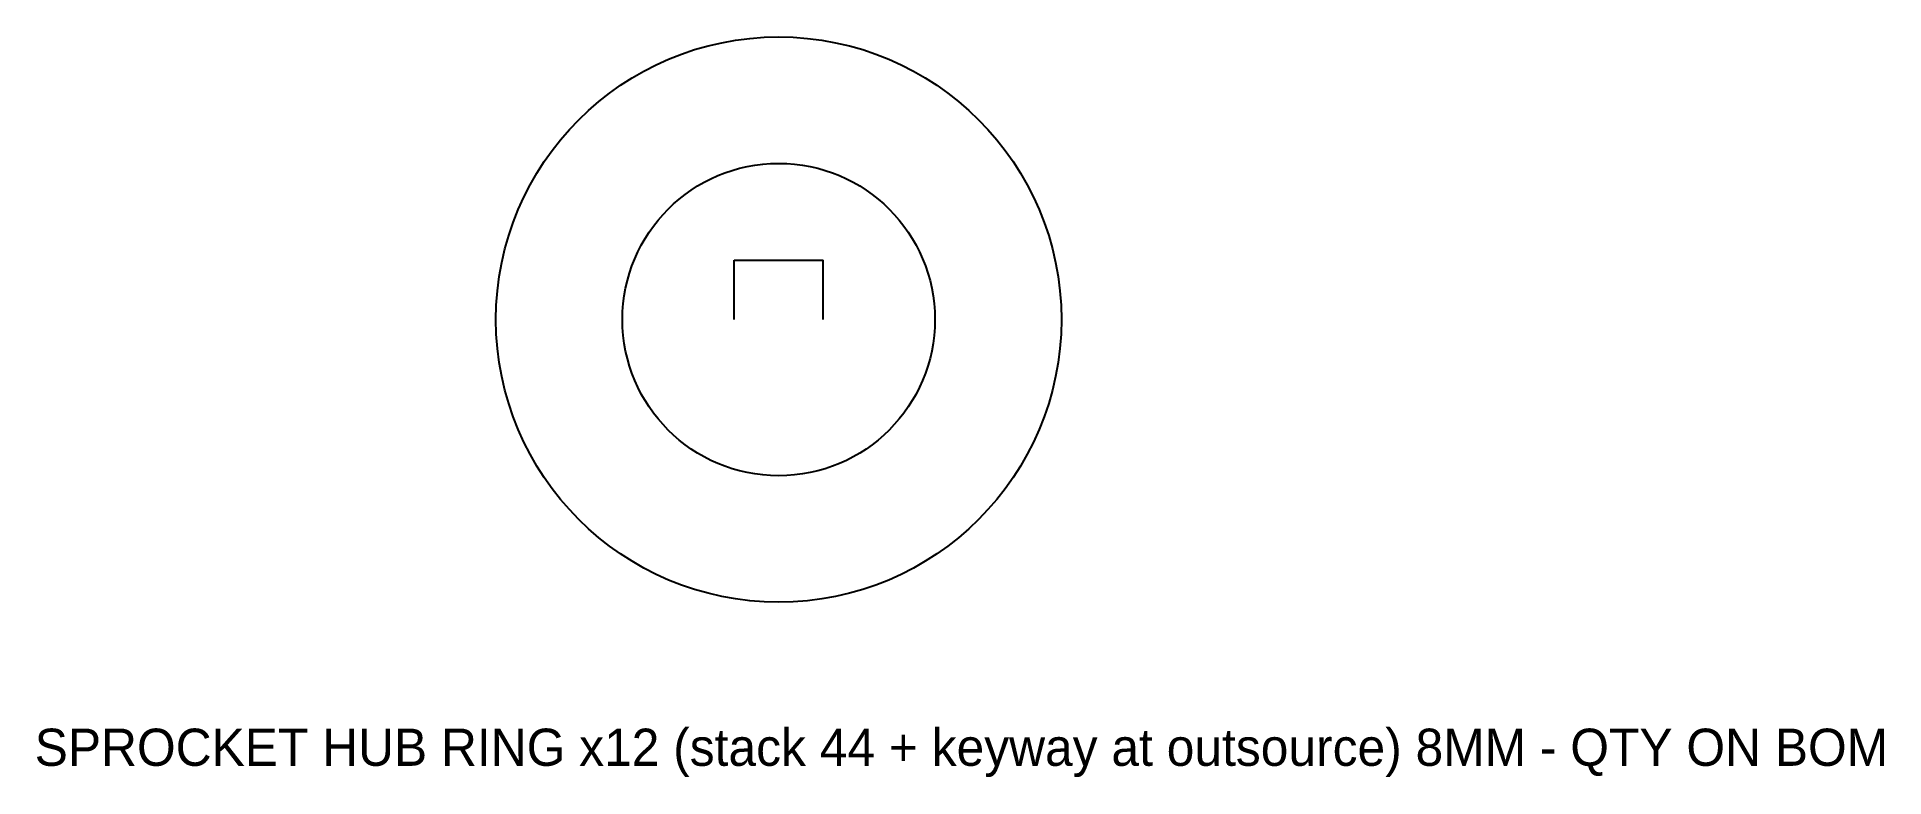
# Model space of a CAD drawing. Header units: metres. Extents: x -100 to 149, y -62 to 38.
import ezdxf

# ---------------------------------------------------------------- set-up
doc = ezdxf.new("R2010")
doc.units = ezdxf.units.M

msp = doc.modelspace()

# ---------------------------------------------------------------- linework, layer by layer
for p, q in [((-6, 0), (-6, 8)), ((-6, 8), (6, 8)), ((6, 0), (6, 8))]:
    msp.add_line(p, q)
for radius in [38, 21]:
    msp.add_circle((0, 0), radius)

# ---------------------------------------------------------------- texts
at = {"layer": 'NOTES'}
msp.add_text('SPROCKET HUB RING x12 (stack 44 + keyway at outsource) 8MM - QTY ON BOM', height=5, dxfattribs=at).set_placement((-100, -60))

doc.saveas('drawing.dxf')
